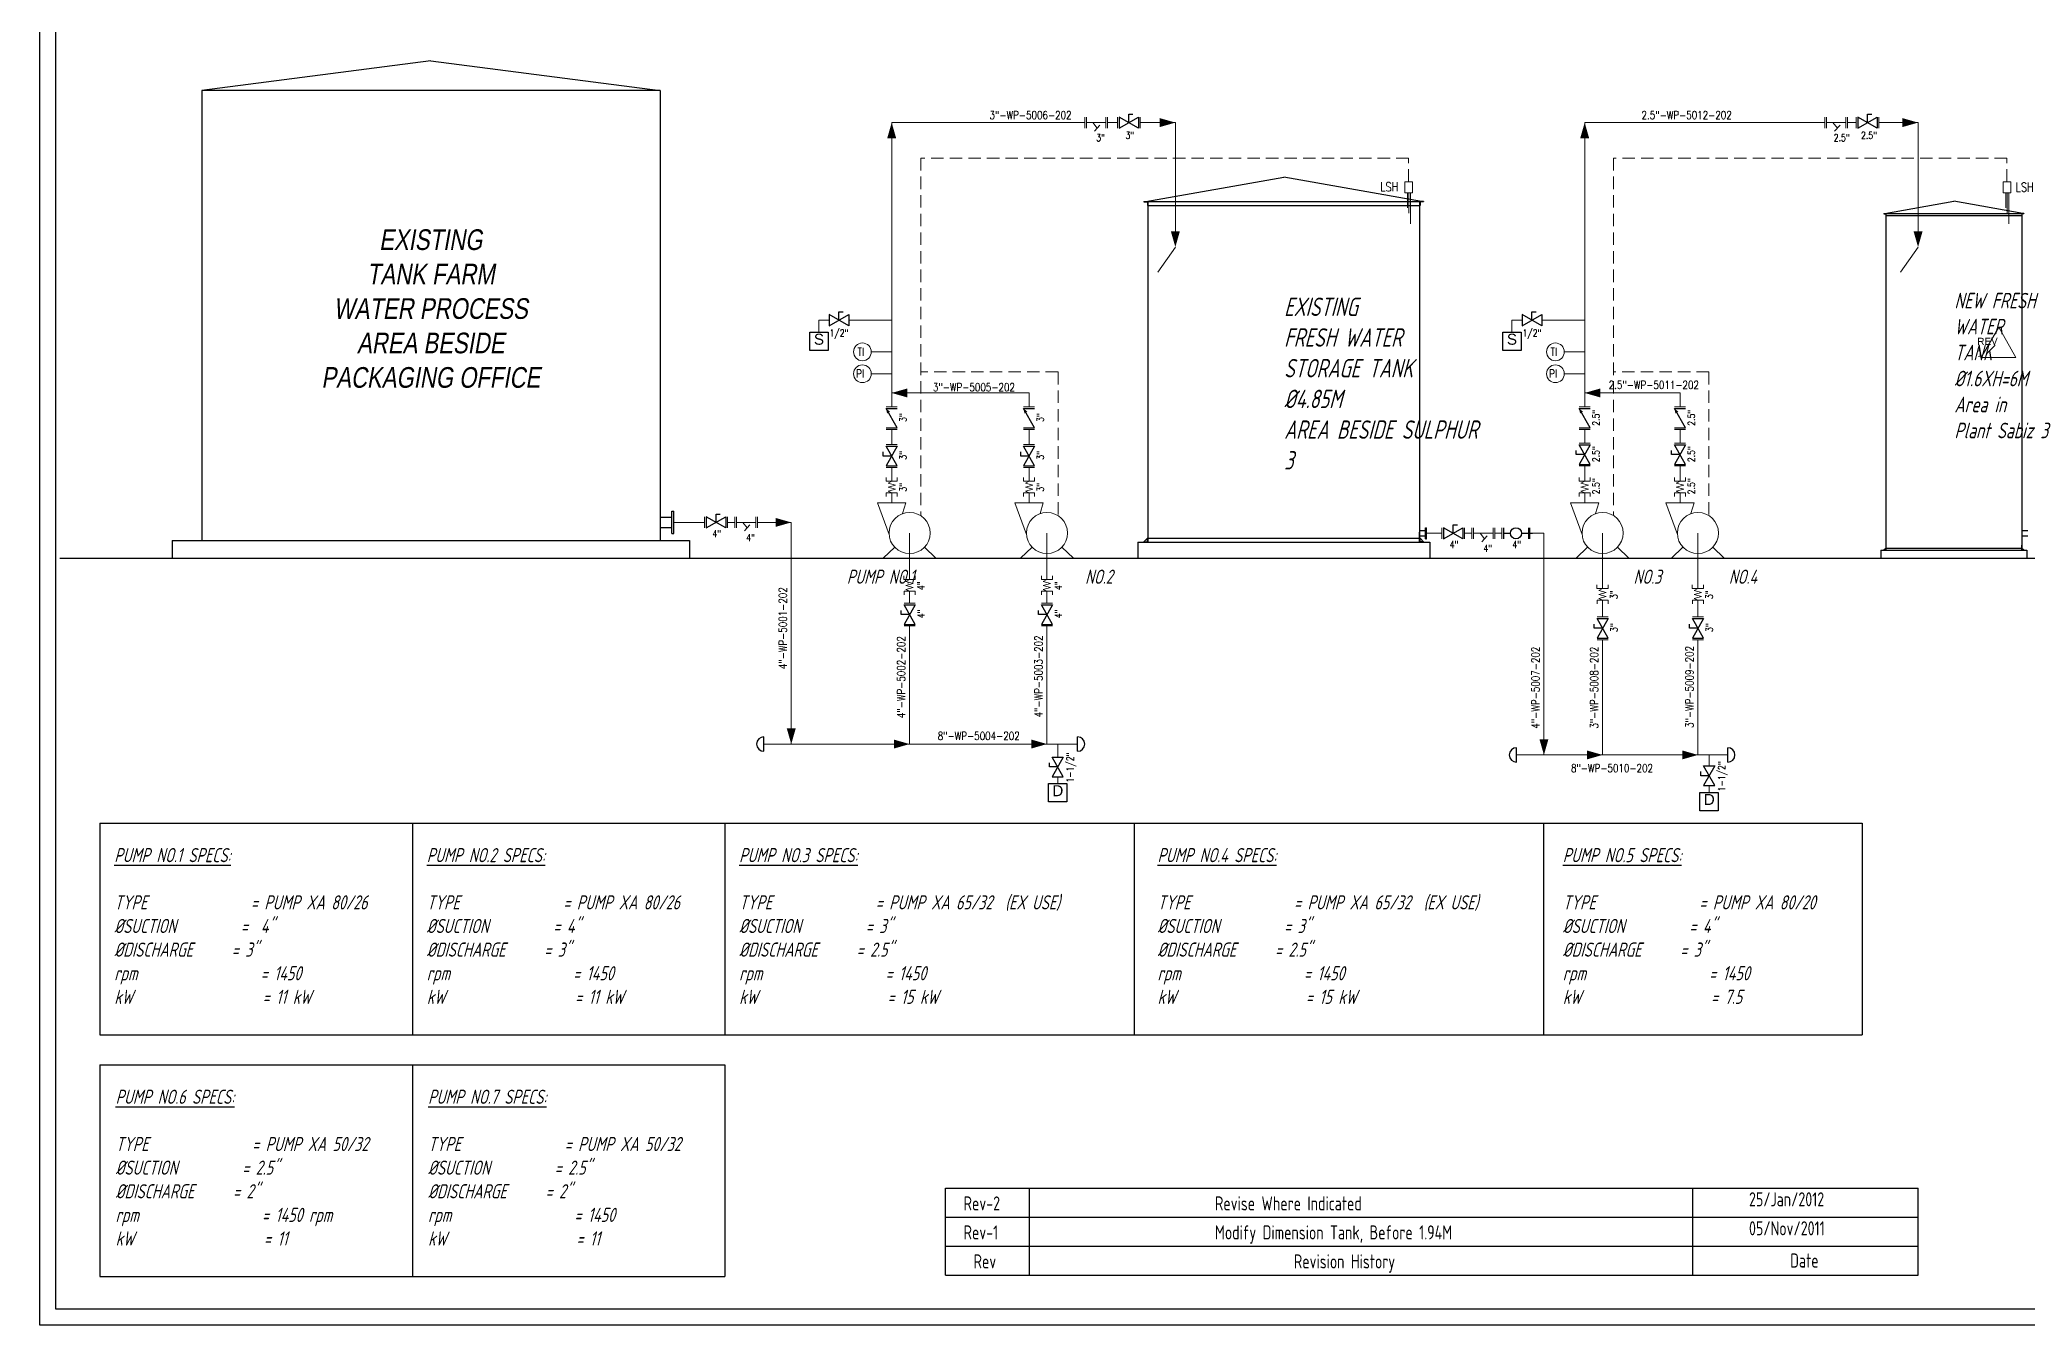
# Model space of a CAD drawing. Extents: x -29512 to 147477, y -5232 to 39709.
# Drawn here: x 140520.8 to 140801.3, y 7876.2 to 8057.7 of the extents above; entities that cross this region are included whole.
import ezdxf
from ezdxf.enums import TextEntityAlignment as Align

# ---------------------------------------------------------------- set-up
doc = ezdxf.new("R2010")
doc.units = 0
doc.linetypes.add('HIDDEN', pattern=[0.375, 0.25, -0.125])
doc.layers.get('0').update_dxf_attribs({"linetype": 'CONTINUOUS'})
for name, color, linetype, lineweight in [('DIMENSI', 20, 'CONTINUOUS', 9), ('FITTING', 7, 'CONTINUOUS', 13), ('TAG', 140, 'CONTINUOUS', 13)]:
    doc.layers.add(name, color=color, linetype=linetype, lineweight=lineweight)
for name, color, linetype in [('DIMENSION', 3, 'CONTINUOUS'), ('GREEN', 92, 'CONTINUOUS'), ('P-707D', 7, 'CONTINUOUS'), ('PIPA', 6, 'CONTINUOUS'), ('RAHMEN07', 5, 'CONTINUOUS'), ('RED', 1, 'CONTINUOUS'), ('roller', 11, 'CONTINUOUS'), ('S', 7, 'CONTINUOUS')]:
    doc.layers.add(name, color=color, linetype=linetype)
doc.styles.add('A3', font='arial.ttf', dxfattribs={"height": 0.3})
doc.styles.add('C4', font='COMPLEX', dxfattribs={"height": 0.4})
doc.styles.add('ISOCP', font='isocp.shx', dxfattribs={"width": 0.8, "height": 2})
doc.styles.add('R2', font='stylu.ttf', dxfattribs={"width": 0.8, "oblique": 10, "height": 4})
doc.styles.add('Romans100', font='romans.shx', dxfattribs={"width": 0.8, "height": 200})
doc.styles.add('S', font='ITALIC', dxfattribs={"height": 6})
doc.styles.add('S25', font='SIMPLEX', dxfattribs={"width": 0.8, "height": 0.25})
doc.styles.add('STYLE4', font='isocp.shx', dxfattribs={"width": 0.8, "oblique": 15, "height": 2})

# ---------------------------------------------------------------- blocks, each defined once
blk = doc.blocks.new('PUMP')
at = {"layer": 'FITTING'}
for points in [[(298, -21), (468, 438), (53, 438), (101, 282)], [(-217, -206), (-383, -365), (383, -365), (217, -206)]]:
    blk.add_lwpolyline(points, dxfattribs=at)
blk.add_circle((0, 0), 299, dxfattribs=at)
blk = doc.blocks.new('PRESA', base_point=(1.75, 0.1))
for p, q in [((1.5, 0.1), (1.5, 0.6)), ((1.5, 0.6), (2, 0.6)), ((2, 0.6), (2, 0.1)), ((2, 0.1), (1.5, 0.1))]:
    blk.add_line(p, q)
at = {"style": 'S', "width": 1.2}
blk.add_attdef('1', text='', height=0.3, dxfattribs=at).set_placement((1.75, 0.2), align=Align.CENTER)

msp = doc.modelspace()

# ---------------------------------------------------------------- linework, layer by layer
for p, q in [((140673.0869, 8046.7462), (140673.0869, 8045.1726)), ((140675.8408, 8045.1726), (140673.0869, 8046.7462)), ((140673.0869, 8045.1726), (140675.8408, 8046.7462)), ((140674.4638, 8047.1396), (140675.054, 8047.1396)), ((140674.4638, 8045.9594), (140674.4638, 8047.1396)), ((140675.8408, 8046.7462), (140675.8408, 8045.1726)), ((140777.3353, 8046.7462), (140777.3353, 8045.1726)), ((140780.0891, 8045.1726), (140777.3353, 8046.7462)), ((140777.3353, 8045.1726), (140780.0891, 8046.7462)), ((140778.7122, 8047.1396), (140779.3023, 8047.1396)), ((140778.7122, 8045.9594), (140778.7122, 8047.1396)), ((140780.0891, 8046.7462), (140780.0891, 8045.1726)), ((140632.194, 8018.8583), (140632.194, 8017.2847)), ((140634.9478, 8017.2847), (140632.194, 8018.8583)), ((140632.194, 8017.2847), (140634.9478, 8018.8583)), ((140633.5709, 8019.2517), (140634.161, 8019.2517)), ((140633.5709, 8018.0715), (140633.5709, 8019.2517)), ((140634.9478, 8018.8583), (140634.9478, 8017.2847)), ((140729.9829, 8018.8583), (140729.9829, 8017.2847)), ((140732.7367, 8017.2847), (140729.9829, 8018.8583)), ((140729.9829, 8017.2847), (140732.7367, 8018.8583)), ((140731.3598, 8019.2517), (140731.9499, 8019.2517)), ((140731.3598, 8018.0715), (140731.3598, 8019.2517)), ((140732.7367, 8018.8583), (140732.7367, 8017.2847)), ((140639.8307, 7998.893), (140639.8307, 7999.4831)), ((140641.0109, 7998.893), (140639.8307, 7998.893)), ((140640.2241, 8000.2699), (140641.7977, 8000.2699)), ((140641.7977, 8000.2699), (140640.2241, 7997.516)), ((140641.7977, 7997.516), (140640.2241, 8000.2699)), ((140659.2159, 7998.893), (140659.2159, 7999.4831)), ((140660.3961, 7998.893), (140659.2159, 7998.893)), ((140659.6093, 8000.2699), (140661.1829, 8000.2699)), ((140661.1829, 8000.2699), (140659.6093, 7997.516)), ((140661.1829, 7997.516), (140659.6093, 8000.2699)), ((140737.6195, 7999.0957), (140737.6195, 7999.6858)), ((140738.7998, 7999.0957), (140737.6195, 7999.0957)), ((140738.0129, 8000.4726), (140739.5866, 8000.4726)), ((140739.5866, 8000.4726), (140738.0129, 7997.7188)), ((140739.5866, 7997.7188), (140738.0129, 8000.4726)), ((140751.0723, 7999.0957), (140751.0723, 7999.6858)), ((140752.2525, 7999.0957), (140751.0723, 7999.0957)), ((140751.4657, 8000.4726), (140753.0393, 8000.4726)), ((140753.0393, 8000.4726), (140751.4657, 7997.7188)), ((140753.0393, 7997.7188), (140751.4657, 8000.4726)), ((140640.2241, 7997.516), (140641.7977, 7997.516)), ((140659.6093, 7997.516), (140661.1829, 7997.516)), ((140738.0129, 7997.7188), (140739.5866, 7997.7188)), ((140751.4657, 7997.7188), (140753.0393, 7997.7188)), ((140614.8441, 7990.3139), (140614.8441, 7988.7403)), ((140617.5979, 7988.7403), (140614.8441, 7990.3139)), ((140614.8441, 7988.7403), (140617.5979, 7990.3139)), ((140616.221, 7990.7073), (140616.8111, 7990.7073)), ((140616.221, 7989.5271), (140616.221, 7990.7073)), ((140617.5979, 7990.3139), (140617.5979, 7988.7403)), ((140718.8706, 7988.7805), (140718.8706, 7987.2069)), ((140721.6245, 7987.2069), (140718.8706, 7988.7805)), ((140718.8706, 7987.2069), (140721.6245, 7988.7805)), ((140720.2476, 7989.1739), (140720.8377, 7989.1739)), ((140720.2476, 7987.9937), (140720.2476, 7989.1739)), ((140721.6245, 7988.7805), (140721.6245, 7987.2069)), ((140727.3506, 7988.7805), (140727.3506, 7987.2069)), ((140727.3506, 7987.9937), (140728.3138, 7987.9937)), ((140729.8874, 7987.9937), (140730.8506, 7987.9937)), ((140730.8506, 7988.7805), (140730.8506, 7987.2069)), ((140731.0811, 7987.9937), (140731.4191, 7987.9937)), ((140642.3583, 7976.5113), (140642.3583, 7977.1014)), ((140643.5385, 7976.5113), (140642.3583, 7976.5113)), ((140642.7517, 7977.8882), (140644.3253, 7977.8882)), ((140644.3253, 7977.8882), (140642.7517, 7975.1344)), ((140644.3253, 7975.1344), (140642.7517, 7977.8882)), ((140661.7435, 7976.5113), (140661.7435, 7977.1014)), ((140662.9237, 7976.5113), (140661.7435, 7976.5113)), ((140662.1369, 7977.8882), (140663.7105, 7977.8882)), ((140663.7105, 7977.8882), (140662.1369, 7975.1344)), ((140663.7105, 7975.1344), (140662.1369, 7977.8882)), ((140642.7517, 7975.1344), (140644.3253, 7975.1344)), ((140662.1369, 7975.1344), (140663.7105, 7975.1344)), ((140740.1472, 7974.5805), (140740.1472, 7975.1706)), ((140741.3274, 7974.5805), (140740.1472, 7974.5805)), ((140740.5406, 7975.9574), (140742.1142, 7975.9574)), ((140742.1142, 7975.9574), (140740.5406, 7973.2036)), ((140742.1142, 7973.2036), (140740.5406, 7975.9574)), ((140753.5999, 7974.5805), (140753.5999, 7975.1706)), ((140754.7801, 7974.5805), (140753.5999, 7974.5805)), ((140753.9933, 7975.9574), (140755.567, 7975.9574)), ((140755.567, 7975.9574), (140753.9933, 7973.2036)), ((140755.567, 7973.2036), (140753.9933, 7975.9574)), ((140740.5406, 7973.2036), (140742.1142, 7973.2036)), ((140753.9933, 7973.2036), (140755.567, 7973.2036)), ((140663.2563, 7955.0089), (140663.2563, 7955.599)), ((140664.4365, 7955.0089), (140663.2563, 7955.0089)), ((140663.6497, 7956.3858), (140665.2233, 7956.3858)), ((140665.2233, 7956.3858), (140663.6497, 7953.632)), ((140665.2233, 7953.632), (140663.6497, 7956.3858)), ((140755.1789, 7953.7698), (140755.1789, 7954.3599)), ((140755.5723, 7955.1467), (140757.146, 7955.1467)), ((140757.146, 7955.1467), (140755.5723, 7952.3929)), ((140757.146, 7952.3929), (140755.5723, 7955.1467)), ((140663.6497, 7953.632), (140665.2233, 7953.632)), ((140756.3591, 7953.7698), (140755.1789, 7953.7698)), ((140755.5723, 7952.3929), (140757.146, 7952.3929))]:
    msp.add_line(p, q)
at = {"lineweight": 15}
for p, q in [((140668.4808, 8045.9592), (140671.2346, 8045.9597)), ((140669.3938, 8045.9594), (140670.0156, 8045.1807)), ((140670.3968, 8045.6057), (140669.6344, 8044.7556)), ((140772.9182, 8045.9592), (140775.6721, 8045.9597)), ((140773.8313, 8045.9594), (140774.453, 8045.1807)), ((140774.8342, 8045.6057), (140774.0718, 8044.7556)), ((140620.0022, 7989.5271), (140620.624, 7988.7483)), ((140621.0052, 7989.1734), (140620.2427, 7988.3233)), ((140724.0288, 7987.9937), (140724.6505, 7987.215)), ((140725.0318, 7987.64), (140724.2693, 7986.7899))]:
    msp.add_line(p, q, dxfattribs=at)
at = {"color": 1, "lineweight": 5}
for p, q in [((140713.7854, 8036.0451), (140713.7854, 8033.9095)), ((140714.0054, 8036.0451), (140714.0054, 8033.1788)), ((140714.2362, 8036.0451), (140714.2362, 8031.6717)), ((140798.2208, 8036.0451), (140798.2208, 8033.9095)), ((140798.4408, 8036.0451), (140798.4408, 8033.1788)), ((140798.6715, 8036.0451), (140798.6715, 8031.6717))]:
    msp.add_line(p, q, dxfattribs=at)
at = {"color": 1, "lineweight": 20}
for p, q in [((140797.2366, 8017.063), (140794.7437, 8012.8089)), ((140797.2366, 8017.063), (140799.6453, 8012.8089)), ((140794.7437, 8012.8089), (140799.6453, 8012.8089))]:
    msp.add_line(p, q, dxfattribs=at)
at = {"lineweight": 15}
for points in [[(140668.4808, 8046.7455), (140668.4808, 8045.1719)], [(140671.2346, 8046.7455), (140671.2346, 8045.1719)], [(140772.9182, 8046.7455), (140772.9182, 8045.1719)], [(140775.6721, 8046.7455), (140775.6721, 8045.1719)], [(140619.0892, 7990.3131), (140619.0892, 7988.7395)], [(140621.843, 7990.3131), (140621.843, 7988.7395)], [(140723.1157, 7988.7798), (140723.1157, 7987.2062)], [(140725.8696, 7988.7798), (140725.8696, 7987.2062)]]:
    msp.add_lwpolyline(points, dxfattribs=at)
at = {"color": 1, "lineweight": 5}
for points in [[(140713.4025, 8037.6187), (140714.505, 8037.6187), (140714.505, 8036.0451), (140713.4025, 8036.0451)], [(140797.8378, 8037.6187), (140798.9404, 8037.6187), (140798.9404, 8036.0451), (140797.8378, 8036.0451)]]:
    msp.add_lwpolyline(points, close=True, dxfattribs=at)
msp.add_circle((140729.1006, 7987.9937), 0.7868)
at = {"layer": 'DIMENSI', "color": 3, "linetype": 'ByBlock', "lineweight": 25}
for p, q in [((140575.9928, 8054.6839), (140543.6594, 8050.4853)), ((140575.9928, 8054.6839), (140608.3261, 8050.4853)), ((140543.6594, 8050.4853), (140543.6594, 7986.9853)), ((140608.3261, 8050.4853), (140543.6594, 8050.4853)), ((140608.3261, 8050.4853), (140575.9928, 8050.4853)), ((140608.3261, 8050.4853), (140608.3261, 7986.9853)), ((140539.4928, 7986.9853), (140539.4928, 7984.4853)), ((140539.4928, 7986.9853), (140612.4928, 7986.9853)), ((140612.4928, 7986.9853), (140612.4928, 7984.4853))]:
    msp.add_line(p, q, dxfattribs=at)
at = {"layer": 'DIMENSION', "color": 6, "linetype": 'ByBlock', "lineweight": 15, "ltscale": 0.5}
for p, q in [((140668.2503, 8046.7462), (140668.2503, 8045.1726)), ((140671.4651, 8046.7462), (140671.4651, 8045.1726)), ((140672.8565, 8046.7462), (140672.8565, 8045.1726)), ((140676.0712, 8046.7462), (140676.0712, 8045.1726)), ((140772.6877, 8046.7462), (140772.6877, 8045.1726)), ((140775.9025, 8046.7462), (140775.9025, 8045.1726)), ((140777.1048, 8046.7462), (140777.1048, 8045.1726)), ((140780.3196, 8046.7462), (140780.3196, 8045.1726)), ((140640.2241, 8005.8392), (140641.7977, 8005.8392)), ((140659.6093, 8005.8392), (140661.1829, 8005.8392)), ((140738.0129, 8005.8392), (140739.5866, 8005.8392)), ((140751.4657, 8005.8392), (140753.0393, 8005.8392)), ((140640.2241, 8002.6244), (140641.7977, 8002.6244)), ((140659.6093, 8002.6244), (140661.1829, 8002.6244)), ((140738.0129, 8002.6244), (140739.5866, 8002.6244)), ((140751.4657, 8002.6244), (140753.0393, 8002.6244)), ((140640.2241, 8000.5004), (140641.7977, 8000.5004)), ((140659.6093, 8000.5004), (140661.1829, 8000.5004)), ((140738.0129, 8000.7031), (140739.5866, 8000.7031)), ((140751.4657, 8000.7031), (140753.0393, 8000.7031)), ((140640.2241, 7997.2856), (140641.7977, 7997.2856)), ((140659.6093, 7997.2856), (140661.1829, 7997.2856)), ((140738.0129, 7997.4883), (140739.5866, 7997.4883)), ((140751.4657, 7997.4883), (140753.0393, 7997.4883)), ((140614.6136, 7990.3139), (140614.6136, 7988.7403)), ((140617.8284, 7990.3139), (140617.8284, 7988.7403)), ((140618.8587, 7990.3139), (140618.8587, 7988.7403)), ((140622.0735, 7990.3139), (140622.0735, 7988.7403)), ((140718.6402, 7988.7805), (140718.6402, 7987.2069)), ((140721.855, 7988.7805), (140721.855, 7987.2069)), ((140722.8853, 7988.7805), (140722.8853, 7987.2069)), ((140726.1, 7988.7805), (140726.1, 7987.2069)), ((140727.1201, 7988.7805), (140727.1201, 7987.2069)), ((140731.0811, 7988.7805), (140731.0811, 7987.2069)), ((140642.7517, 7978.1187), (140644.3253, 7978.1187)), ((140662.1369, 7978.1187), (140663.7105, 7978.1187)), ((140642.7517, 7974.9039), (140644.3253, 7974.9039)), ((140662.1369, 7974.9039), (140663.7105, 7974.9039)), ((140740.5406, 7976.1879), (140742.1142, 7976.1879)), ((140753.9933, 7976.1879), (140755.567, 7976.1879)), ((140740.5406, 7972.9731), (140742.1142, 7972.9731)), ((140753.9933, 7972.9731), (140755.567, 7972.9731))]:
    msp.add_line(p, q, dxfattribs=at)
at = {"layer": 'DIMENSION', "color": 0, "linetype": 'ByBlock', "lineweight": 15, "ltscale": 0.5}
for p, q in [((140641.0109, 8010.3093), (140641.0109, 8045.9594)), ((140641.0109, 8045.9594), (140668.2503, 8045.9594)), ((140671.4651, 8045.9594), (140672.8565, 8045.9594)), ((140676.0712, 8045.9594), (140681.0423, 8045.9594)), ((140681.0423, 8029.4874), (140681.0423, 8045.9594)), ((140738.7998, 8005.8392), (140738.7998, 8045.9594)), ((140738.7998, 8045.9594), (140772.6877, 8045.9594)), ((140775.9025, 8045.9594), (140777.1048, 8045.9594)), ((140780.3196, 8045.9594), (140785.8457, 8045.9594)), ((140785.8457, 8029.4874), (140785.8457, 8045.9594)), ((140681.0423, 8028.3859), (140678.5466, 8024.8592)), ((140785.8457, 8028.3859), (140783.35, 8024.8592)), ((140630.7361, 8018.0715), (140632.194, 8018.0715)), ((140630.7361, 8018.0715), (140630.7361, 8016.3802)), ((140634.9478, 8018.0715), (140641.0109, 8018.0715)), ((140728.525, 8018.0715), (140729.9829, 8018.0715)), ((140728.525, 8018.0715), (140728.525, 8016.3802)), ((140732.7367, 8018.0715), (140738.7998, 8018.0715)), ((140641.0109, 8013.5971), (140638.1367, 8013.5971)), ((140738.7998, 8013.5971), (140735.9256, 8013.5971)), ((140641.0109, 8010.5035), (140638.1367, 8010.5035)), ((140641.0109, 8005.8392), (140641.0109, 8010.3093)), ((140738.7998, 8010.5035), (140735.9256, 8010.5035)), ((140660.3961, 8007.7975), (140641.0109, 8007.7975)), ((140660.3961, 8005.8392), (140660.3961, 8007.7975)), ((140752.2525, 8007.7975), (140738.7998, 8007.7975)), ((140752.2525, 8005.8392), (140752.2525, 8007.7975)), ((140641.0109, 8000.5004), (140641.0109, 8002.6244)), ((140660.3961, 8000.5004), (140660.3961, 8002.6244)), ((140738.7998, 8000.7031), (140738.7998, 8002.6244)), ((140752.2525, 8000.7031), (140752.2525, 8002.6244)), ((140641.0109, 7995.3351), (140641.0109, 7997.2856)), ((140660.3961, 7995.3351), (140660.3961, 7997.2856)), ((140738.7998, 7995.3351), (140738.7998, 7997.4883)), ((140752.2525, 7995.3351), (140752.2525, 7997.4883)), ((140641.0109, 7992.2828), (140641.0109, 7993.7086)), ((140660.3961, 7992.2828), (140660.3961, 7993.7086)), ((140738.7998, 7992.2828), (140738.7998, 7993.7086)), ((140752.2525, 7992.2828), (140752.2525, 7993.7086)), ((140614.6136, 7989.5271), (140610.2577, 7989.5271)), ((140618.8587, 7989.5271), (140617.8284, 7989.5271)), ((140626.837, 7989.5271), (140622.0735, 7989.5271)), ((140626.837, 7989.5271), (140626.837, 7958.2384)), ((140643.5385, 7988.027), (140643.5385, 7981.4457)), ((140662.9237, 7988.027), (140662.9237, 7981.4457)), ((140718.6402, 7987.9937), (140716.4712, 7987.9937)), ((140722.8853, 7987.9937), (140721.855, 7987.9937)), ((140727.1201, 7987.9937), (140726.1, 7987.9937)), ((140733.0505, 7987.9937), (140731.0811, 7987.9937)), ((140733.0505, 7987.9937), (140733.0505, 7956.7051)), ((140741.3274, 7988.027), (140741.3274, 7980.1746)), ((140754.7801, 7988.027), (140754.7801, 7980.1746)), ((140643.5385, 7979.8192), (140643.5385, 7978.1187)), ((140662.9237, 7979.8192), (140662.9237, 7978.1187)), ((140741.3274, 7978.5481), (140741.3274, 7976.1879)), ((140754.7801, 7978.5481), (140754.7801, 7976.1879)), ((140643.5385, 7974.9039), (140643.5385, 7958.2384)), ((140662.9237, 7974.9039), (140662.9237, 7958.2384)), ((140741.3274, 7972.9731), (140741.3274, 7956.7051)), ((140754.7801, 7972.9731), (140754.7801, 7956.7051)), ((140667.2383, 7958.2384), (140622.9723, 7958.2384)), ((140664.4365, 7958.2384), (140664.4365, 7956.3858)), ((140758.9877, 7956.7051), (140729.1858, 7956.7051)), ((140756.3591, 7956.7051), (140756.3591, 7955.1467)), ((140664.4365, 7953.632), (140664.4365, 7952.6561)), ((140756.3591, 7952.3929), (140756.3591, 7951.417))]:
    msp.add_line(p, q, dxfattribs=at)
at = {"layer": 'DIMENSION', "color": 4, "linetype": 'HIDDEN', "lineweight": 15, "ltscale": 7}
for p, q in [((140645.1006, 8040.9541), (140645.1006, 7990.4763)), ((140713.9537, 8040.9541), (140645.1006, 8040.9541)), ((140713.9537, 8037.6187), (140713.9537, 8040.9541)), ((140798.3891, 8040.9541), (140742.8895, 8040.9541)), ((140742.8895, 8040.9541), (140742.8895, 7990.4763)), ((140798.3891, 8037.6187), (140798.3891, 8040.9541)), ((140664.4858, 8010.7638), (140645.1006, 8010.7638)), ((140664.4858, 8010.7638), (140664.4858, 7990.4763)), ((140756.3423, 8010.7638), (140742.8895, 8010.7638)), ((140756.3423, 8010.7638), (140756.3423, 7990.4763))]:
    msp.add_line(p, q, dxfattribs=at)
at = {"layer": 'DIMENSION', "color": 7, "lineweight": 25}
for p, q in [((140676.8908, 8034.8268), (140696.3393, 8038.2561)), ((140715.7877, 8034.8268), (140696.3393, 8038.2561)), ((140677.1731, 8034.8268), (140715.5054, 8034.8268)), ((140677.1731, 8034.8268), (140677.1731, 7986.7435)), ((140715.5054, 8034.8268), (140715.5054, 7986.7435)), ((140781.1724, 8033.1305), (140790.8966, 8034.8452)), ((140781.3135, 8033.1305), (140800.4797, 8033.1305)), ((140781.3135, 8033.1305), (140781.3135, 7985.6144)), ((140800.6208, 8033.1305), (140790.8966, 8034.8452)), ((140800.4797, 8033.1305), (140800.4797, 7985.6144)), ((140609.9913, 7991.1007), (140610.2577, 7991.1007)), ((140609.9913, 7987.9535), (140609.9913, 7991.1007)), ((140610.2577, 7987.9535), (140610.2577, 7991.1007)), ((140609.9913, 7987.9535), (140610.2577, 7987.9535)), ((140715.5054, 7987.0568), (140715.5054, 7988.1238)), ((140716.338, 7988.7805), (140716.4712, 7988.7805)), ((140716.338, 7987.2069), (140716.338, 7988.7805)), ((140716.4712, 7987.2069), (140716.4712, 7988.7805)), ((140675.7335, 7986.7435), (140675.7335, 7984.4853)), ((140675.7335, 7986.7435), (140716.945, 7986.7435)), ((140716.338, 7987.2069), (140716.4712, 7987.2069)), ((140716.945, 7986.7435), (140716.945, 7984.4853)), ((140780.5938, 7985.6144), (140780.5938, 7984.4853)), ((140780.5938, 7985.6144), (140801.1995, 7985.6144)), ((140800.4797, 7985.7711), (140800.4797, 7986.3046)), ((140801.1995, 7985.6144), (140801.1995, 7984.4853))]:
    msp.add_line(p, q, dxfattribs=at)
at = {"layer": 'DIMENSION', "color": 6, "lineweight": 25}
for p, q in [((140676.6086, 8034.8268), (140677.1731, 8034.8268)), ((140676.6086, 8034.8268), (140676.6086, 8034.7704)), ((140676.6086, 8034.7704), (140677.1166, 8034.7704)), ((140677.1166, 8034.7704), (140677.1166, 8034.2623)), ((140677.1166, 8034.2623), (140677.1731, 8034.2623)), ((140677.1731, 8034.8268), (140677.1731, 8034.2623)), ((140677.1731, 8034.2623), (140715.5054, 8034.2623)), ((140715.5054, 8034.8268), (140715.5054, 8034.2623)), ((140716.07, 8034.8268), (140715.5054, 8034.8268)), ((140715.5619, 8034.2623), (140715.5054, 8034.2623)), ((140716.07, 8034.7704), (140715.5619, 8034.7704)), ((140715.5619, 8034.7704), (140715.5619, 8034.2623)), ((140716.07, 8034.8268), (140716.07, 8034.7704)), ((140781.0313, 8033.1305), (140781.3135, 8033.1305)), ((140781.0313, 8033.1305), (140781.0313, 8033.1023)), ((140781.0313, 8033.1023), (140781.2853, 8033.1023)), ((140781.2853, 8033.1023), (140781.2853, 8032.8483)), ((140781.2853, 8032.8483), (140781.3135, 8032.8483)), ((140781.3135, 8033.1305), (140781.3135, 8032.8483)), ((140781.3135, 8032.8483), (140800.4797, 8032.8483)), ((140800.4797, 8033.1305), (140800.4797, 8032.8483)), ((140800.762, 8033.1305), (140800.4797, 8033.1305)), ((140800.5079, 8032.8483), (140800.4797, 8032.8483)), ((140800.762, 8033.1023), (140800.5079, 8033.1023)), ((140800.5079, 8033.1023), (140800.5079, 8032.8483)), ((140800.762, 8033.1305), (140800.762, 8033.1023)), ((140676.6086, 7986.7999), (140677.1166, 7987.308)), ((140676.6086, 7986.7999), (140677.1166, 7986.7999)), ((140676.6086, 7986.7435), (140676.6086, 7986.7999)), ((140676.6086, 7986.7435), (140677.1731, 7986.7435)), ((140677.1166, 7986.7999), (140677.1166, 7987.308)), ((140677.1166, 7987.308), (140677.1731, 7987.308)), ((140677.1731, 7986.7435), (140677.1731, 7987.308)), ((140677.1731, 7987.308), (140715.5054, 7987.308)), ((140715.5054, 7986.7435), (140715.5054, 7987.308)), ((140715.5619, 7987.308), (140715.5054, 7987.308)), ((140715.5619, 7987.308), (140715.5054, 7987.308)), ((140716.07, 7986.7435), (140715.5054, 7986.7435)), ((140715.5619, 7986.7999), (140715.5619, 7987.308)), ((140715.5619, 7987.308), (140716.07, 7986.7999)), ((140716.07, 7986.7999), (140715.5619, 7986.7999)), ((140716.07, 7986.7435), (140716.07, 7986.7999)), ((140781.0313, 7985.6426), (140781.2853, 7985.8967)), ((140781.0313, 7985.6426), (140781.2853, 7985.6426)), ((140781.0313, 7985.6144), (140781.0313, 7985.6426)), ((140781.0313, 7985.6144), (140781.3135, 7985.6144)), ((140781.2853, 7985.6426), (140781.2853, 7985.8967)), ((140781.2853, 7985.8967), (140781.3135, 7985.8967)), ((140781.3135, 7985.6144), (140781.3135, 7985.8967)), ((140781.3135, 7985.8967), (140800.4797, 7985.8967)), ((140800.4797, 7985.6144), (140800.4797, 7985.8967)), ((140800.5079, 7985.8967), (140800.4797, 7985.8967)), ((140800.5079, 7985.8967), (140800.4797, 7985.8967)), ((140800.762, 7985.6144), (140800.4797, 7985.6144)), ((140800.5079, 7985.6426), (140800.5079, 7985.8967)), ((140800.5079, 7985.8967), (140800.762, 7985.6426)), ((140800.762, 7985.6426), (140800.5079, 7985.6426)), ((140800.762, 7985.6144), (140800.762, 7985.6426))]:
    msp.add_line(p, q, dxfattribs=at)
at = {"layer": 'DIMENSION', "color": 7, "linetype": 'ByBlock', "lineweight": 25, "ltscale": 5}
for p, q in [((140608.3261, 7990.2681), (140609.9913, 7990.2681)), ((140608.3261, 7988.7861), (140609.9913, 7988.7861)), ((140715.5054, 7988.3642), (140716.338, 7988.3642)), ((140715.5054, 7987.6232), (140716.338, 7987.6232)), ((140800.4797, 7988.3642), (140801.3123, 7988.3642)), ((140800.4797, 7987.6232), (140801.3123, 7987.6232))]:
    msp.add_line(p, q, dxfattribs=at)
at = {"layer": 'DIMENSION', "color": 8, "linetype": 'ByBlock', "ltscale": 0.5}
msp.add_line((140523.6098, 7984.4853), (140916.3713, 7984.4853), dxfattribs=at)
at = {"layer": 'DIMENSION', "color": 0, "linetype": 'ByBlock', "ltscale": 0.5}
for p, q in [((140622.9723, 7957.2196), (140622.9723, 7959.2572)), ((140667.2383, 7957.2196), (140667.2383, 7959.2572)), ((140729.1858, 7955.6863), (140729.1858, 7957.7239)), ((140758.9877, 7955.6863), (140758.9877, 7957.7239)), ((140529.2892, 7947.0643), (140529.2892, 7917.1767)), ((140529.2892, 7947.0643), (140777.9504, 7947.0643)), ((140573.3835, 7947.0643), (140573.3835, 7917.1767)), ((140617.4645, 7947.0643), (140617.4645, 7917.1767)), ((140675.2373, 7947.0643), (140675.2373, 7917.1767)), ((140733.0102, 7947.0643), (140733.0102, 7917.1767)), ((140777.9504, 7947.0643), (140777.9504, 7917.1767)), ((140529.2892, 7917.1767), (140777.9504, 7917.1767)), ((140529.2892, 7912.9559), (140529.2892, 7883.0683)), ((140529.2892, 7912.9559), (140617.4645, 7912.9559)), ((140573.3835, 7912.9559), (140573.3835, 7883.0683)), ((140617.4645, 7912.9559), (140617.4645, 7883.0683)), ((140529.2892, 7883.0683), (140617.4645, 7883.0683))]:
    msp.add_line(p, q, dxfattribs=at)
at = {"layer": 'DIMENSION', "color": 7}
for p, q in [((140754.0604, 7887.3575), (140754.0604, 7895.5475)), ((140754.0604, 7883.2625), (140754.0604, 7887.3575))]:
    msp.add_line(p, q, dxfattribs=at)
at = {"layer": 'DIMENSION', "color": 6, "linetype": 'ByBlock', "ltscale": 0.5}
msp.add_lwpolyline([(140940.7916, 7876.2005), (140520.7916, 7876.2005), (140520.7916, 8173.2005), (140940.7916, 8173.2005)], close=True, dxfattribs=at)
at = {"layer": 'DIMENSION', "color": 0, "linetype": 'ByBlock', "ltscale": 0.5}
msp.add_lwpolyline([(140523.0416, 8170.9505), (140938.5416, 8170.9505), (140938.5416, 7878.4505), (140523.0416, 7878.4505)], close=True, dxfattribs=at)
at = {"layer": 'DIMENSION', "color": 0, "linetype": 'ByBlock', "lineweight": 15, "ltscale": 0.5}
for centre in [(140636.883, 8013.5971), (140734.6719, 8013.5971), (140636.883, 8010.5035), (140734.6719, 8010.5035)]:
    msp.add_circle(centre, 1.2537, dxfattribs=at)
at = {"layer": 'DIMENSION', "color": 0, "linetype": 'ByBlock', "ltscale": 0.5}
for centre, start, end in [((140622.9723, 7958.2384), 90, 270), ((140667.2383, 7958.2384), 270, 90), ((140729.1858, 7956.7051), 90, 270), ((140758.9877, 7956.7051), 270, 90)]:
    msp.add_arc(centre, 1.0188, start, end, dxfattribs=at)
at = {"layer": 'GREEN', "lineweight": 15}
for points in [[(140640.2145, 7995.8712), (140640.2145, 7995.3351), (140641.7881, 7995.3351), (140641.7881, 7995.8712)], [(140641.7972, 7993.1725), (140641.7972, 7993.7086), (140640.2236, 7993.7086), (140640.2236, 7993.1725)], [(140659.5997, 7995.8712), (140659.5997, 7995.3351), (140661.1733, 7995.3351), (140661.1733, 7995.8712)], [(140661.1824, 7993.1725), (140661.1824, 7993.7086), (140659.6088, 7993.7086), (140659.6088, 7993.1725)], [(140738.0033, 7995.8712), (140738.0033, 7995.3351), (140739.5769, 7995.3351), (140739.5769, 7995.8712)], [(140739.586, 7993.1725), (140739.586, 7993.7086), (140738.0124, 7993.7086), (140738.0124, 7993.1725)], [(140751.4561, 7995.8712), (140751.4561, 7995.3351), (140753.0297, 7995.3351), (140753.0297, 7995.8712)], [(140753.0388, 7993.1725), (140753.0388, 7993.7086), (140751.4652, 7993.7086), (140751.4652, 7993.1725)], [(140642.7421, 7981.9818), (140642.7421, 7981.4457), (140644.3157, 7981.4457), (140644.3157, 7981.9818)], [(140662.1273, 7981.9818), (140662.1273, 7981.4457), (140663.7009, 7981.4457), (140663.7009, 7981.9818)], [(140644.3248, 7979.2831), (140644.3248, 7979.8192), (140642.7512, 7979.8192), (140642.7512, 7979.2831)], [(140663.71, 7979.2831), (140663.71, 7979.8192), (140662.1364, 7979.8192), (140662.1364, 7979.2831)], [(140740.5309, 7980.7107), (140740.5309, 7980.1746), (140742.1046, 7980.1746), (140742.1046, 7980.7107)], [(140753.9837, 7980.7107), (140753.9837, 7980.1746), (140755.5573, 7980.1746), (140755.5573, 7980.7107)], [(140742.1136, 7978.012), (140742.1136, 7978.5481), (140740.54, 7978.5481), (140740.54, 7978.012)], [(140755.5664, 7978.012), (140755.5664, 7978.5481), (140753.9928, 7978.5481), (140753.9928, 7978.012)]]:
    msp.add_lwpolyline(points, dxfattribs=at)
at = {"layer": 'P-707D', "lineweight": 15}
for p, q in [((140621.843, 7989.5271), (140619.0892, 7989.5271)), ((140725.8696, 7987.9937), (140723.1157, 7987.9937))]:
    msp.add_line(p, q, dxfattribs=at)
at = {"layer": 'RAHMEN07', "color": 7}
for p, q in [((140648.6206, 7887.3575), (140648.6206, 7895.5475)), ((140648.6206, 7895.5475), (140785.8583, 7895.5475)), ((140648.6206, 7895.5475), (140785.8583, 7895.5475)), ((140660.3895, 7895.5475), (140660.3895, 7887.3575)), ((140785.8583, 7887.3575), (140785.8583, 7895.5475)), ((140648.6206, 7891.4525), (140785.8583, 7891.4525)), ((140648.6206, 7891.4525), (140785.8583, 7891.4525)), ((140648.6206, 7887.3575), (140785.8583, 7887.3575)), ((140648.6206, 7883.2625), (140648.6206, 7887.3575)), ((140648.6206, 7887.3575), (140785.8583, 7887.3575)), ((140660.3895, 7887.3575), (140660.3895, 7883.2625)), ((140785.8583, 7883.2625), (140785.8583, 7887.3575)), ((140648.6206, 7883.2625), (140785.8583, 7883.2625)), ((140648.6206, 7883.2625), (140785.8583, 7883.2625)), ((140648.6206, 7883.2625), (140785.8583, 7883.2625))]:
    msp.add_line(p, q, dxfattribs=at)
at = {"layer": 'RED', "color": 0}
for points in [[(140681.0423, 8045.9594), (140678.8392, 8045.33), (140678.8392, 8046.5889)], [(140785.8457, 8045.9594), (140783.6426, 8045.33), (140783.6426, 8046.5889)], [(140641.0109, 8045.9594), (140641.6404, 8043.7564), (140640.3815, 8043.7564)], [(140738.7998, 8045.9594), (140739.4292, 8043.7564), (140738.1703, 8043.7564)], [(140681.0423, 8028.3859), (140680.4128, 8030.5889), (140681.6717, 8030.5889)], [(140785.8457, 8028.3859), (140785.2162, 8030.5889), (140786.4751, 8030.5889)], [(140641.0109, 8007.7975), (140643.214, 8008.427), (140643.214, 8007.1681)], [(140738.7998, 8007.7975), (140741.0028, 8008.427), (140741.0028, 8007.1681)], [(140626.837, 7989.5271), (140624.634, 7988.8976), (140624.634, 7990.1565)], [(140626.837, 7958.2384), (140626.2076, 7960.4415), (140627.4665, 7960.4415)], [(140643.5385, 7958.2384), (140641.3355, 7957.609), (140641.3355, 7958.8679)], [(140662.9237, 7958.2384), (140660.7207, 7957.609), (140660.7207, 7958.8679)], [(140733.0505, 7956.7051), (140732.4211, 7958.9081), (140733.68, 7958.9081)], [(140741.3274, 7956.7051), (140739.1243, 7956.0756), (140739.1243, 7957.3345)], [(140754.7801, 7956.7051), (140752.5771, 7956.0756), (140752.5771, 7957.3345)]]:
    msp.add_solid(points, dxfattribs=at)
at = {"layer": 'roller', "color": 0, "linetype": 'ByBlock', "lineweight": 15}
for points in [[(140641.0104, 7993.7086), (140640.4911, 7993.9538), (140641.5296, 7994.23), (140640.4911, 7994.5062), (140641.5296, 7994.7824), (140640.4911, 7995.0586), (140641.0104, 7995.3348)], [(140660.3956, 7993.7086), (140659.8763, 7993.9538), (140660.9148, 7994.23), (140659.8763, 7994.5062), (140660.9148, 7994.7824), (140659.8763, 7995.0586), (140660.3956, 7995.3348)], [(140738.7992, 7993.7086), (140738.28, 7993.9538), (140739.3185, 7994.23), (140738.28, 7994.5062), (140739.3185, 7994.7824), (140738.28, 7995.0586), (140738.7992, 7995.3348)], [(140752.252, 7993.7086), (140751.7328, 7993.9538), (140752.7712, 7994.23), (140751.7328, 7994.5062), (140752.7712, 7994.7824), (140751.7328, 7995.0586), (140752.252, 7995.3348)], [(140643.538, 7979.8192), (140643.0188, 7980.0644), (140644.0572, 7980.3406), (140643.0188, 7980.6168), (140644.0572, 7980.893), (140643.0188, 7981.1692), (140643.538, 7981.4454)], [(140662.9232, 7979.8192), (140662.404, 7980.0644), (140663.4424, 7980.3406), (140662.404, 7980.6168), (140663.4424, 7980.893), (140662.404, 7981.1692), (140662.9232, 7981.4454)], [(140741.3268, 7978.5481), (140740.8076, 7978.7933), (140741.8461, 7979.0695), (140740.8076, 7979.3457), (140741.8461, 7979.6219), (140740.8076, 7979.8981), (140741.3268, 7980.1743)], [(140754.7796, 7978.5481), (140754.2604, 7978.7933), (140755.2989, 7979.0695), (140754.2604, 7979.3457), (140755.2989, 7979.6219), (140754.2604, 7979.8981), (140754.7796, 7980.1743)]]:
    msp.add_lwpolyline(points, dxfattribs=at)
at = {"layer": 'S'}
for p, q in [((140641.7977, 8002.8549), (140640.2241, 8005.6087)), ((140640.2241, 8005.6087), (140641.7977, 8005.6087)), ((140661.1829, 8002.8549), (140659.6093, 8005.6087)), ((140659.6093, 8005.6087), (140661.1829, 8005.6087)), ((140739.5866, 8002.8549), (140738.0129, 8005.6087)), ((140738.0129, 8005.6087), (140739.5866, 8005.6087)), ((140753.0393, 8002.8549), (140751.4657, 8005.6087)), ((140751.4657, 8005.6087), (140753.0393, 8005.6087)), ((140640.2241, 8002.8549), (140641.7977, 8002.8549)), ((140659.6093, 8002.8549), (140661.1829, 8002.8549)), ((140738.0129, 8002.8549), (140739.5866, 8002.8549)), ((140751.4657, 8002.8549), (140753.0393, 8002.8549))]:
    msp.add_line(p, q, dxfattribs=at)
for points in [[(140640.2241, 8005.6087), (140640.3542, 8004.8956), (140640.7798, 8005.1423)], [(140659.6093, 8005.6087), (140659.7394, 8004.8956), (140660.165, 8005.1423)], [(140738.0129, 8005.6087), (140738.143, 8004.8956), (140738.5686, 8005.1423)], [(140751.4657, 8005.6087), (140751.5958, 8004.8956), (140752.0214, 8005.1423)]]:
    msp.add_solid(points, dxfattribs=at)

# ---------------------------------------------------------------- block references
at = {"lineweight": 15}
ref = msp.add_blockref('PRESA', (140630.7361, 8013.7988), dxfattribs=dict(at, xscale=5.162921723796899, yscale=5.162921723825093, zscale=5.162921723825171))
ref.add_attrib('1', 'S', dxfattribs={"height": 1.5489, "style": 'A3'}).set_placement((140630.7485, 8014.6042), align=Align.CENTER)
ref = msp.add_blockref('PRESA', (140728.525, 8013.7988), dxfattribs=dict(at, xscale=5.162921723796899, yscale=5.162921723825093, zscale=5.162921723825171))
ref.add_attrib('1', 'S', dxfattribs={"height": 1.5489, "style": 'A3'}).set_placement((140728.5373, 8014.6042), align=Align.CENTER)
ref = msp.add_blockref('PRESA', (140664.4365, 7950.0746), dxfattribs=dict(at, xscale=5.162921723793261, yscale=5.162921723822365, zscale=5.162921723825171))
ref.add_attrib('1', 'D', dxfattribs={"height": 1.5489, "style": 'A3'}).set_placement((140664.4489, 7950.8801), align=Align.CENTER)
ref = msp.add_blockref('PRESA', (140756.3591, 7948.8356), dxfattribs=dict(at, xscale=5.162921723793261, yscale=5.162921723822365, zscale=5.162921723825171))
ref.add_attrib('1', 'D', dxfattribs={"height": 1.5489, "style": 'A3'}).set_placement((140756.3715, 7949.641), align=Align.CENTER)
at = {"layer": 'PIPA', "color": 0, "lineweight": 25, "xscale": -0.009711950311611872, "yscale": 0.00971195030342642, "zscale": 0.009711950305763044}
for p in [(140643.5385, 7988.027), (140662.9237, 7988.027), (140741.3274, 7988.027), (140754.7801, 7988.027)]:
    msp.add_blockref('PUMP', p, dxfattribs=at)

# ---------------------------------------------------------------- texts
at = {"color": 1, "lineweight": 25, "insert": (140794.2071, 8015.5862), "char_height": 1, "width": 6.090532, "attachment_point": 1, "style": 'C4'}
msp.add_mtext('{\\f@Arial Unicode MS|b0|i0|c0|p34;REV\\P1}', dxfattribs=at)
at = {"layer": 'DIMENSI', "color": 0, "linetype": 'ByBlock', "lineweight": 9, "insert": (140575.9642, 8019.6896), "char_height": 2.916667, "width": 34.725791, "attachment_point": 5, "style": 'R2'}
msp.add_mtext('EXISTING\\PTANK FARM\\PWATER PROCESS\\PAREA BESIDE PACKAGING OFFICE', dxfattribs=at)
at = {"layer": 'DIMENSION', "color": 0, "insert": (140696.3865, 8021.261), "char_height": 2.6, "attachment_point": 1, "style": 'STYLE4'}
msp.add_mtext('EXISTING\\PFRESH WATER \\PSTORAGE TANK\\PØ4.85M\\PAREA BESIDE SULPHUR\\P3', dxfattribs=at)
at = {"layer": 'DIMENSION', "color": 3, "insert": (140790.9794, 8021.9338), "char_height": 2.2, "attachment_point": 1, "style": 'STYLE4'}
msp.add_mtext('NEW FRESH\\PWATER \\PTANK\\PØ1.6XH=6M\\PArea in \\PPlant Sabiz 3', dxfattribs=at)
at = {"layer": 'DIMENSION', "color": 11, "char_height": 2, "attachment_point": 1, "style": 'STYLE4'}
for s, insert in [('PUMP NO.1', (140634.6847, 7982.8583)), ('NO.2', (140668.3093, 7982.8583)), ('NO.3', (140745.6931, 7982.8583)), ('NO.4', (140759.1459, 7982.8583)), ('{\\LPUMP NO.1 SPECS:\\P\\P}TYPE                = PUMP XA 80/26 \\P%%CSUCTION          =  4"\\P%%CDISCHARGE      = 3"\\Prpm                   = 1450 \\PkW                    = 11 kW', (140531.3145, 7943.5598)), ('{\\LPUMP NO.2 SPECS:\\P\\P}TYPE                = PUMP XA 80/26\\P%%CSUCTION          = 4"\\P%%CDISCHARGE      = 3"\\Prpm                   = 1450 \\PkW                    = 11 kW', (140575.4089, 7943.5598)), ('{\\LPUMP NO.3 SPECS:\\P\\P}TYPE                = PUMP XA 65/32  (EX USE)\\P%%CSUCTION          = 3" \\P%%CDISCHARGE      = 2.5"\\Prpm                   = 1450 \\PkW                    = 15 kW', (140619.49, 7943.5598)), ('{\\LPUMP NO.4 SPECS:\\P\\P}TYPE                = PUMP XA 65/32  (EX USE)\\P%%CSUCTION          = 3" \\P%%CDISCHARGE      = 2.5"\\Prpm                   = 1450 \\PkW                    = 15 kW', (140678.526, 7943.5598)), ('\\A1;{\\LPUMP NO.5 SPECS:\\P\\P}TYPE                = PUMP XA 80/20\\P%%CSUCTION          = 4" \\P%%CDISCHARGE      = 3"\\Prpm                   = 1450\\PkW                    = 7.5', (140735.715, 7943.5598)), ('{\\LPUMP NO.6 SPECS:\\P\\P}TYPE                = PUMP XA 50/32\\P%%CSUCTION          = 2.5"\\P%%CDISCHARGE      = 2"\\Prpm                   = 1450 rpm\\PkW                    = 11', (140531.4994, 7909.4514)), ('{\\LPUMP NO.7 SPECS:\\P\\P}TYPE                = PUMP XA 50/32\\P%%CSUCTION          = 2.5"\\P%%CDISCHARGE      = 2"\\Prpm                   = 1450\\PkW                    = 11', (140575.5938, 7909.4514))]:
    msp.add_mtext(s, dxfattribs=dict(at, insert=insert))
at = {"layer": 'DIMENSION', "color": 7, "width": 95.522888, "attachment_point": 1, "style": 'ISOCP'}
for s, insert, char_height in [('25/Jan/2012', (140761.9866, 7894.972), 1.986484), ('Rev-2', (140651.1621, 7894.3953), 1.98648), ('Revise Where Indicated', (140686.6329, 7894.3953), 1.986484), ('Rev-1', (140651.1621, 7890.3003), 1.98648), ('Modify Dimension Tank, Before 1.94M', (140686.6329, 7890.3003), 1.986484), ('05/Nov/2011', (140761.9866, 7890.877), 1.986484), ('Rev', (140652.5718, 7886.2053), 1.98648), ('Revision History', (140697.7671, 7886.2053), 1.986484), ('Date', (140767.8036, 7886.3327), 1.98648)]:
    msp.add_mtext(s, dxfattribs=dict(at, insert=insert, char_height=char_height))
at = {"layer": 'S', "lineweight": 15, "style": 'S25', "width": 0.8}
for s, height, p in [('3"-WP-5006-202', 1.129135, (140666.3943, 8046.4506)), ('2.5"-WP-5012-202', 1.129135, (140759.5584, 8046.4506)), ('TI', 1.12913, (140637.1202, 8013.0513)), ('TI', 1.12913, (140734.9091, 8013.0513)), ('PI', 1.12913, (140637.1202, 8009.9577)), ('PI', 1.12913, (140734.9091, 8009.9577)), ('3"-WP-5005-202', 1.129135, (140658.4027, 8008.0416)), ('2.5"-WP-5011-202', 1.129135, (140754.9259, 8008.3753)), ('8"-WP-5004-202', 1.129135, (140659.0802, 7958.831)), ('8"-WP-5010-202', 1.129135, (140748.4417, 7954.2715))]:
    msp.add_text(s, height=height, dxfattribs=at).set_placement(p, align=Align.RIGHT)
at = {"layer": 'S', "style": 'S25', "width": 0.8}
for s, p in [('3"', (140671.1044, 8043.3132)), ('3"', (140675.2316, 8043.661)), ('2.5"', (140776.202, 8043.3132)), ('2.5"', (140780.0583, 8043.661)), ('1/2"', (140634.917, 8015.7731)), ('1/2"', (140732.7058, 8015.7731)), ('4"', (140616.9563, 7987.4352)), ('4"', (140621.7128, 7986.8809)), ('4"', (140720.9829, 7985.9019)), ('4"', (140725.7394, 7985.3475)), ('4"', (140729.842, 7985.9019))]:
    msp.add_text(s, height=1, dxfattribs=at).set_placement(p, align=Align.RIGHT)
for s, p in [('3"', (140643.1083, 8004.94)), ('3"', (140662.4935, 8004.94)), ('2.5"', (140740.8971, 8005.4235)), ('2.5"', (140754.3499, 8005.4235)), ('3"', (140643.1083, 7999.6012)), ('3"', (140662.4935, 7999.6012)), ('2.5"', (140740.8971, 8000.2874)), ('2.5"', (140754.3499, 8000.2874)), ('3"', (140643.0987, 7995.0913)), ('3"', (140662.4839, 7995.0913)), ('2.5"', (140740.8966, 7995.7519)), ('2.5"', (140754.3494, 7995.7519)), ('4"', (140645.6263, 7981.2019)), ('4"', (140665.0115, 7981.2019)), ('3"', (140743.4151, 7979.9308)), ('3"', (140756.8679, 7979.9308)), ('4"', (140645.6359, 7977.2196)), ('4"', (140665.0211, 7977.2196)), ('3"', (140743.4247, 7975.2888)), ('3"', (140756.8775, 7975.2888)), ('1-1/2"', (140666.6922, 7957.0514)), ('1-1/2"', (140758.6148, 7955.8122))]:
    msp.add_text(s, height=1, rotation=90, dxfattribs=at).set_placement(p, align=Align.RIGHT)
at = {"layer": 'S', "lineweight": 15, "style": 'S25', "width": 0.8}
for s, p in [('4"-WP-5001-202', (140626.2124, 7980.3782)), ('4"-WP-5002-202', (140642.9139, 7973.4676)), ('4"-WP-5003-202', (140662.2991, 7973.57)), ('4"-WP-5007-202', (140732.4259, 7971.9884)), ('3"-WP-5008-202', (140740.7028, 7971.9884)), ('3"-WP-5009-202', (140754.1556, 7972.0908))]:
    msp.add_text(s, height=1.129135, rotation=90, dxfattribs=at).set_placement(p, align=Align.RIGHT)
at = {"layer": 'TAG', "lineweight": 5, "char_height": 1.27512, "width": 3.63475, "attachment_point": 5, "style": 'Romans100'}
for insert in [(140711.2266, 8036.8955), (140800.8967, 8036.8463)]:
    msp.add_mtext('LSH', dxfattribs=dict(at, insert=insert))

doc.saveas('drawing.dxf')
